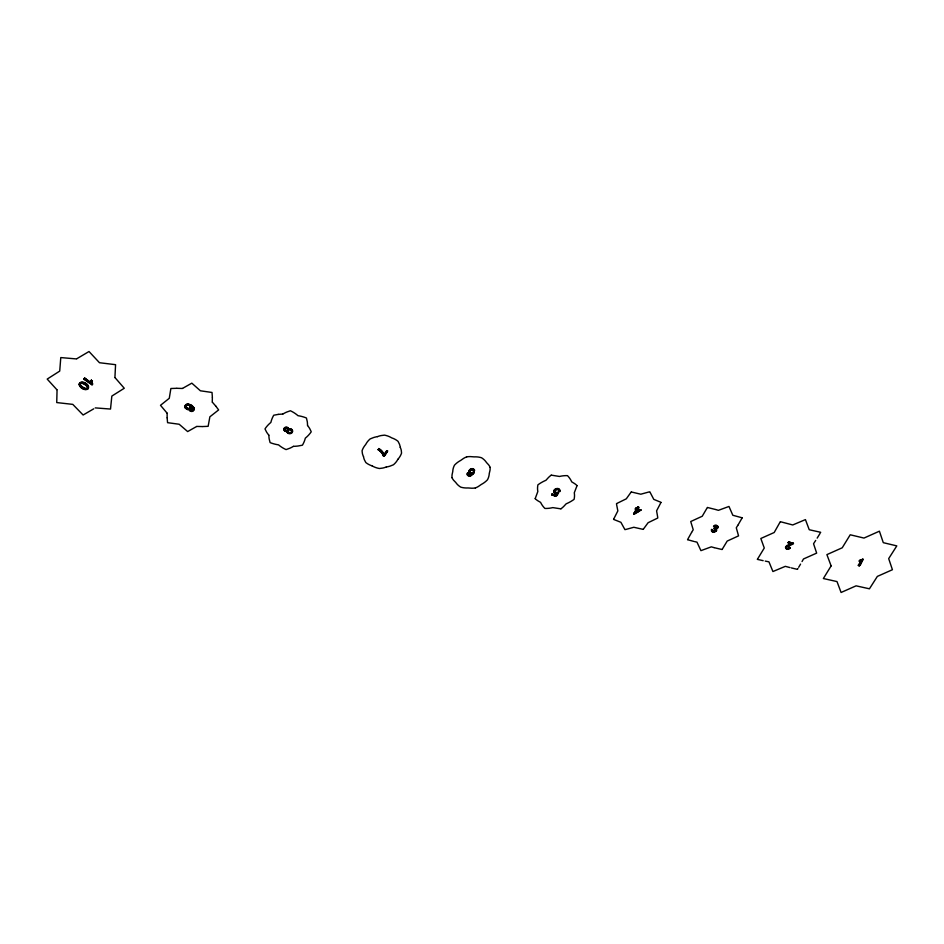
<?xml version="1.0" encoding="UTF-8"?>
<svg xmlns="http://www.w3.org/2000/svg" width="944" height="944" viewBox="0 0 944 944"><rect width="100%" height="100%" fill="white"/><g stroke="black" fill="none" stroke-linecap="round" stroke-linejoin="round"><path stroke-width="1.42" d="M191.077 406.616A2.726 2.266 3.8 0 1 190.877 408.646A3.092 2.572 3.8 0 1 190.393 409.13A2.667 2.218 3.8 0 1 189.437 409.613A3.092 2.572 3.8 0 1 188.859 409.72A2.915 2.431 3.8 0 1 187.655 409.637L185.484 408.315A2.997 2.49 3.8 0 1 185.059 407.607A3.127 2.608 3.8 0 1 184.93 406.84A2.832 2.36 3.8 0 1 185.071 406.097L185.508 405.413A3.21 2.667 3.8 0 1 186.936 404.48A3.127 2.608 3.8 0 1 188.304 404.303L190.983 405.271A15.293 12.673 3.8 0 1 192.069 405.944L194.169 408.28A3.033 2.525 3.6 0 1 194.039 409.908L192.93 411.088A2.443 2.03 3.5 0 1 191.337 411.466C188.293 409.071 198.346 409.46 190.664 409.944M191.054 406.545L191.066 406.191A2.726 2.266 3.8 0 1 190.889 408.292A3.08 2.572 3.8 0 1 190.405 408.787A2.667 2.218 3.8 0 1 189.449 409.259M167.147 413.142L167.135 417.708M57.065 389.848L56.734 402.569L72.782 404.374L83.119 415.006L93.751 408.811M212.258 402.109L212.365 397.518M114.92 377.576L115.569 364.679L99.474 362.72L89.019 351.522L76.901 358.673M92.028 384.81L92.571 383.948L92.028 384.81L83.815 379.181L84.63 378.037L90.99 382.78L84.63 378.037M91.297 380.373L92.276 381.034L91.297 380.373A7.835 6.455 9.3 0 0 90.99 382.78M535.224 498.562L537.832 491.517A24.638 19.741 -19.9 0 1 537.915 484.838A32.285 25.653 -19.3 0 1 545.927 480.295L548.488 477.487A30.409 24.237 -20.1 0 1 551.178 475.151M577.008 485.735L574.282 492.78A24.52 19.553 -19.1 0 1 574.082 499.364A32.686 26.29 -19.7 0 1 566.152 503.825L563.627 506.539A29.913 23.978 -18.8 0 1 560.996 508.781M469.003 471.445L469.451 470.501A3.434 2.808 -15.2 0 1 470.737 469.369L470.914 469.298A2.62 2.148 -15.2 0 1 473.215 469.192L474.112 469.711M712.484 529.56C711.481 532.027 715.871 531.519 715.552 529.419C716.036 532.935 711.941 531.153 711.516 529.537C710.466 532.888 716.484 532.522 716.567 529.608C718.065 531.378 710.336 534.375 711.564 529.431M613.624 519.235L617.848 510.893L616.597 504.533A40.993 31.931 -23.9 0 1 616.538 503.612L626.297 498.821L631.206 491.966M660.953 502.503L656.587 510.846L657.697 517.123A40.568 31.482 -21.6 0 1 657.72 518.032L648.091 522.728L643.277 529.289M468.366 474.608A2.159 1.77 -15.1 0 1 468.566 473.77L467.481 473.074L467.233 473.864A2.254 1.841 -15 0 0 467.717 475.186L469.333 475.894A2.584 2.112 -15 0 0 470.242 475.87L473.274 473.723L474.561 470.218M467.481 473.074L467.315 474.207A2.254 1.841 -15 0 0 467.811 475.54L469.428 476.248A2.584 2.112 -15 0 0 470.336 476.224L473.982 473.192L474.466 469.982A2.679 2.183 -15.2 0 0 474.006 469.369L473.121 468.838A2.62 2.148 -15.2 0 0 470.808 468.932L470.643 469.026A3.434 2.808 -15.2 0 0 469.357 470.159L468.908 471.091A2.608 2.136 -15.2 0 0 468.885 471.988A2.844 2.325 -15.2 0 0 469.062 472.401A2.395 1.971 -15.1 0 0 469.64 473.038L470.053 473.274A2.608 2.136 -15.2 0 0 471.363 473.487A2.49 2.041 -15.2 0 0 472.319 473.251L470.537 475.328L468.436 474.726L470.442 474.974L472.484 473.18M687.621 539.52L691.563 532.475M742.078 517.985L737.996 525.065M802.034 561.55L803.497 558.966L816.654 553.113L813.551 543.732L815.699 540.428M757.489 559.167L764.274 548.027L760.829 538.493L774.198 532.51L780.299 521.702M800.559 564.111L798.683 567.273M691.704 532.239L693.226 529.749L690.725 521.536L702.242 516.238L707.375 507.471M797.55 569.161L797.928 568.524M820.171 533.23L817.162 538.115M788.11 542.658C797.078 543.874 786.34 544.771 788.582 541.903L793.338 543.39L788.582 541.903M788.311 543.001L788.771 542.245M637.731 506.857L638.64 507.14L637.648 508.745L640.976 510.102L634.474 514.126L633.743 513.89L636.421 509.559L635.43 509.241L635.749 508.143C637.601 510.185 638.592 504.58 636.74 508.462M635.43 509.241L635.749 508.143M633.743 513.89L636.28 509.217L635.288 508.899M737.854 525.301L736.285 527.779L738.55 535.873L727.187 541.077L722.172 549.384M635.312 512.509L637.176 509.5C645.79 510.326 627.205 515.743 639.477 510.232M635.454 512.863L637.176 509.5M640.976 510.102L637.79 509.099L638.64 507.14M633.589 513.548L640.823 509.76M859.193 560.925A6.278 4.449 -28.6 0 0 861.4 560.417L861.624 560.76A6.278 4.449 -28.6 0 1 859.406 561.267L859.654 560.205A5.086 3.611 -28.6 0 0 862.592 559.131M859.394 561.291L859.866 560.547A5.086 3.611 -28.6 0 0 862.804 559.473M863.312 559.568C862.556 557.68 861.518 564.925 859.359 565.822L858.32 565.291L861.4 560.417M858.533 565.633L861.624 560.76M859.359 565.822L863.099 559.226M558.541 493.11C557.326 491.022 559.06 495.506 555.556 496.284L551.851 494.892L552.24 493.759C554.399 497.901 559.143 490.88 555.214 494.868M551.851 494.892L552.24 493.759M190.074 411.124L190.747 410.321M378.898 448.577L378.308 449.792L378.898 448.577A13.31 11.033 -8.9 0 1 383.83 454.418M386.474 451.02C376.101 465.014 395.088 440.577 384.137 456.282L383.382 455.905A14.75 12.213 -8.8 0 0 380.172 451.256M384.137 456.282L387.406 451.492M791.709 543.862A4.059 2.974 -27.2 0 1 790.706 544.334L786.435 546.316L785.986 548.676L788.087 549.302L790.045 548.322L789.373 547.272L790.187 547.579L789.302 548.464L786.942 548.901L785.467 547.284L786.706 545.608L790.517 543.992A4.059 2.974 -27.2 0 0 791.509 543.52M714.065 528.546C713.015 527.637 716.909 529.726 714.242 528.888M713.511 526.363C715.788 522.811 720.626 527.838 716.449 528.817C720.756 525.194 714.112 524.793 713.676 526.705M555.556 496.284L558.411 492.756M83.815 379.181L84.571 378.391M182.676 388.326L191.833 383.158L200.399 390.792L212.022 392.468L212.365 397.282M196.588 426.511L187.655 431.573L179.171 424.245L167.572 422.676L167.135 417.932M472.578 473.534L472.413 473.605A2.49 2.041 -15.2 0 1 470.171 473.64M715.918 528.534L716.154 528.923M278.22 414.404L273.736 415.218A33.96 28.509 -4.1 0 0 270.869 422.428A32.533 27.093 -3.6 0 0 264.981 428.906L266.574 432.057A31.341 26.385 -3.3 0 0 268.78 435.09M202.476 426.558L208.14 426.322L209.875 416.811L218.63 409.92L215.834 406.156M202.205 426.558L196.765 426.428M176.67 388.303L170.876 388.503L169.271 398.297L160.504 405.306L166.958 413M176.953 388.303L182.511 388.48M560.866 508.851L552.795 507.612A24.65 19.765 -19.2 0 1 544.9 508.438A32.45 25.901 -20.2 0 1 540.593 502.385L537.691 500.686A30.645 24.627 -19.9 0 1 535.189 498.692M551.331 475.151L559.497 476.46A24.509 19.529 -19.7 0 1 567.486 475.646A32.509 26.031 -18.7 0 1 571.734 481.865L574.684 483.647A30.302 24.096 -19.1 0 1 577.044 485.605M95.25 407.891L110.519 409.059L111.84 396.079L124.266 388.255L115.156 377.789M76.547 358.932L60.782 357.575L59.72 371.098L47.2 379.087L56.817 389.648M82.069 383.323L83.745 383.937A15.576 12.685 9.8 0 1 86.01 385.447L87.438 386.957M711.729 529.773L712.661 529.903M643.159 529.383L633.825 527.271L626.014 529.407A41.147 32.32 -22.5 0 1 624.916 529.608L620.892 522.303L613.565 519.389M631.383 491.989L640.799 494.208L648.717 492.036A40.415 31.105 -23 0 1 649.838 491.836L653.779 499.364L661.012 502.35M765.265 561.102L768.947 561.833L772.924 571.533L785.325 566.341L789.963 567.568M722.054 549.526L714.289 547.685M763.153 560.665L757.371 559.379M707.575 507.506L715.422 509.465M797.409 569.35L791.332 567.91M858.32 565.291L859.146 565.48M694.524 541.585L696.979 542.139L700.932 550.647L711.316 546.847L714.03 547.614M780.535 521.749L792.736 524.958L805.433 519.613L809.244 529.737L820.725 532.31M693.852 541.419L687.539 539.697M715.682 509.536L718.396 510.338L728.98 506.456L732.827 515.271L742.173 517.808M637.884 507.199L638.781 507.494M635.902 508.497L636.893 508.804M637.33 509.843L639.619 510.574M467.575 473.428L468.531 473.758M552.37 494.113L555.343 495.222M551.733 494.55L555.426 495.93M190.086 410.77L191.349 411.112A2.431 2.03 3.5 0 0 192.942 410.746L194.051 409.554A3.033 2.525 3.6 0 0 194.169 407.938L192.08 405.601A15.281 12.673 3.8 0 0 190.995 404.929L188.34 403.973A3.127 2.608 3.8 0 0 186.912 404.103A3.198 2.667 3.8 0 0 185.508 405.059L185.083 405.755A2.832 2.36 3.8 0 0 184.941 406.486A3.127 2.608 3.8 0 0 185.071 407.253A2.997 2.49 3.8 0 0 185.496 407.973L187.667 409.295A2.915 2.431 3.8 0 0 188.871 409.366M470.147 473.617L469.734 473.392A2.407 1.971 -15.1 0 1 469.156 472.755A2.844 2.325 -15.2 0 1 469.003 472.342M384.066 455.928L383.382 455.905M386.544 451.374L387.465 451.834M191.266 406.309L193.225 408.728L191.337 406.711M83.863 378.839L92.075 384.456M212.435 402.262L215.787 406.109M468.495 474.655L468.295 474.254A2.159 1.77 -15.1 0 1 468.472 473.416M87.485 386.615L86.081 385.093A15.564 12.673 9.8 0 0 83.804 383.583L82.128 382.969A1.864 1.522 10 0 0 80.264 384.833M80.37 384.81L81.798 386.356A16.154 13.299 9.9 0 0 84.063 387.854L85.739 388.468A1.794 1.463 9.7 0 0 87.591 386.58M288.557 429.024L288.581 429.367A2.395 2.006 -2.9 0 0 285.961 427.49A2.395 2.006 -2.9 0 0 283.991 430.016A2.395 2.006 -2.9 0 0 287.153 431.337M293.407 446.37A31.412 26.326 -2.1 0 1 289.796 448.235L286.067 449.592A32.698 27.47 -3.9 0 1 278.539 444.86A34.314 28.898 -2.6 0 1 270.102 442.606L269.182 438.936A34.692 29.016 -4.2 0 1 268.898 435.208M293.56 446.323A35.211 29.689 -3.2 0 0 298.009 446.016L302.41 445.202A34.173 28.521 -2.1 0 0 305.325 438.158A32.981 27.754 -2.5 0 0 311.249 431.774L309.738 428.647A31.14 25.913 -2.9 0 0 307.614 425.614M307.496 425.496A35.14 29.429 -1.9 0 0 307.284 421.732L306.434 418.003A33.819 28.131 -3.5 0 0 297.985 415.679A32.816 27.364 -2.3 0 0 290.386 410.758L286.575 412.127A31.058 25.972 -4 0 0 282.881 414.027M278.22 414.404A34.751 28.886 -3 0 1 282.74 414.121M386.155 467.032A19.033 15.824 -9.4 0 1 382.733 468.059L379.429 468.507A21.087 17.535 -9.8 0 1 372.137 465.888M386.297 466.997A21.098 17.558 -9.7 0 0 390.002 466.147L393.424 464.778A19.753 16.414 -9.5 0 0 397.884 459.303M397.884 459.303A21.122 17.594 -9.5 0 0 401.554 453.108L401.259 450.241A19.069 15.836 -9.6 0 0 400.268 447.397M400.221 447.279A21.039 17.511 -9.4 0 0 399.454 444.176L398.049 441.344A19.741 16.402 -9.7 0 0 391.725 437.886A21.11 17.547 -9.4 0 0 384.491 435.137L381.01 435.585A19.092 15.871 -9.8 0 0 377.517 436.624M377.388 436.671A21.004 17.44 -9.4 0 0 373.623 437.532L370.142 438.925A19.777 16.449 -9.7 0 0 365.694 444.518A21.075 17.499 -9.6 0 0 362.059 450.795L362.425 453.675A19.116 15.918 -9.5 0 0 363.475 456.518M363.523 456.636A20.98 17.429 -9.7 0 0 364.349 459.716L365.8 462.513A19.789 16.461 -9.4 0 0 372.137 465.876M475.233 487.989A22.809 18.679 -15.3 0 1 471.646 488.213L468.059 487.954A19.01 15.552 -15 0 1 460.743 487.139A21.039 17.204 -15.3 0 1 455.728 482.431L453.592 480.248A19.718 16.154 -15.1 0 1 452.034 477.758M475.363 487.954A19.588 16.013 -15 0 0 478.478 486.42L481.298 484.449A21.087 17.263 -15.2 0 0 487.482 479.776A18.974 15.505 -15.1 0 0 489.263 473.51L489.983 470.442A22.691 18.585 -14.9 0 0 490.113 467.422M490.113 467.304A19.671 16.072 -15.1 0 0 488.603 464.802L486.526 462.572A21.075 17.24 -14.9 0 0 481.534 457.757A18.986 15.529 -15.3 0 0 474.136 456.884L470.513 456.601A22.621 18.491 -14.9 0 0 466.879 456.813M466.737 456.837A19.694 16.119 -15.3 0 0 463.575 458.406L460.696 460.424A21.028 17.181 -15.1 0 0 454.477 465.191A19.01 15.564 -15.2 0 0 452.766 471.54L452.093 474.62A22.609 18.467 -15.3 0 0 452.023 477.652M82.081 383.24A1.864 1.522 9.9 0 0 80.216 385.176L81.739 386.698A16.154 13.299 9.9 0 0 84.016 388.208L85.68 388.81A1.794 1.463 9.7 0 0 87.544 386.934M91.037 382.426A7.835 6.455 9.3 0 1 91.391 380.031M92.5 383.972A6.348 5.227 9.3 0 1 92.429 380.727M92.453 384.314A6.348 5.227 9.3 0 1 92.382 381.069M189.284 409.342A3.08 2.572 3.8 0 1 188.717 409.448M288.498 428.906A2.808 2.348 -3.2 0 1 292.404 430.334A2.808 2.348 -3.2 0 1 289.973 433.343A2.808 2.348 -3.2 0 1 286.905 430.877M287.129 430.995A2.395 2.006 -2.9 0 1 283.955 429.662A2.395 2.006 -2.9 0 1 285.938 427.148A2.395 2.006 -2.9 0 1 288.675 429.013M288.522 429.26A2.808 2.348 -3.2 0 1 292.439 430.688A2.808 2.348 -3.2 0 1 290.009 433.697A2.808 2.348 -3.2 0 1 286.929 431.231M380.113 450.902A14.75 12.213 -8.8 0 1 383.347 455.551M378.237 449.45A12.272 10.172 -8.9 0 1 380.184 450.843M378.933 448.966A13.322 11.045 -8.9 0 1 383.889 454.772M378.308 449.804A12.272 10.172 -8.9 0 1 380.243 451.197M473.912 469.616A2.62 2.148 -15.2 0 1 474.36 470.218M469.062 472.401A2.49 2.041 -15.2 0 1 469.05 471.563M559.591 491.423A2.891 2.313 -19.5 0 0 555.886 488.768A2.997 2.395 -19.5 0 0 553.786 491.753A2.997 2.395 -19.5 0 0 556.818 493.441M556.016 489.122A2.891 2.313 -19.5 0 1 559.709 491.765M556.936 493.783A2.997 2.395 -19.5 0 1 553.904 492.095A2.997 2.395 -19.5 0 1 555.992 489.098M557.727 492.65A1.971 1.581 -19.5 0 1 555.131 491.659A1.971 1.581 -19.5 0 1 557.231 489.594A1.971 1.581 -19.5 0 1 558.895 491.505M557.609 492.308A1.971 1.581 -19.5 0 1 555.013 491.317A1.971 1.581 -19.5 0 1 557.102 489.252A1.971 1.581 -19.5 0 1 558.765 491.151M714.596 527.106A1.487 1.121 -25.3 0 1 717.015 526.504A1.487 1.121 -25.3 0 1 716.083 528.51M714.419 526.764A1.475 1.121 -25.3 0 1 716.85 526.162A1.475 1.121 -25.3 0 1 715.906 528.168M716.036 528.286A2.148 1.617 -25.3 0 1 714.891 528.274M715.859 527.932A2.148 1.617 -25.3 0 1 714.714 527.92M793.326 543.213A5.581 4.083 -27.2 0 1 789.939 544.759M793.526 543.555A5.581 4.083 -27.2 0 1 790.14 545.101M789.774 547.65A1.782 1.298 -27 0 1 786.871 548.57A1.782 1.298 -27 0 1 787.957 546.151A13.853 10.065 -26.9 0 1 790.128 545.337M789.585 547.308A1.782 1.298 -27 0 1 786.682 548.228A1.782 1.298 -27 0 1 787.768 545.797M787.768 545.833A13.841 10.065 -26.9 0 1 789.939 544.995M79.048 384.527C79.815 387.748 84.417 390.851 87.662 389.258C91.662 385.317 81.467 378.981 79.178 383.783C79.296 387.205 84.287 390.368 87.58 389.011C91.521 385.317 80.334 379.063 79.119 384.562M831.121 565.893L823.369 578.53L836.998 581.575L841.092 592.478L856.09 585.835L869.436 588.808L877.354 576.406L892.422 569.716L888.682 558.624L896.8 545.892L883.289 542.67L879.407 531.189L863.996 538.068L850.214 534.788L842.237 547.78L826.897 554.624L831.121 565.893M559.509 491.399L558.506 491.116L559.509 491.399M187.006 408.422A2.171 1.805 3.8 0 0 190.393 407.135A2.171 1.805 3.8 0 0 187.301 405.306A2.171 1.805 3.8 0 0 187.006 408.422M187.018 408.079A2.171 1.805 3.8 0 0 190.405 406.793A2.171 1.805 3.8 0 0 187.313 404.964A2.171 1.805 3.8 0 0 187.018 408.079M288.947 432.871A1.947 1.628 -3.2 0 0 291.79 431.29A1.947 1.628 -3.2 0 0 288.793 430.039A1.947 1.628 -3.2 0 0 288.947 432.871M288.923 432.517A1.947 1.628 -3.2 0 0 291.767 430.948A1.947 1.628 -3.2 0 0 288.758 429.697A1.947 1.628 -3.2 0 0 288.923 432.517M285.501 430.582A1.534 1.286 -2.9 0 0 287.778 429.378A1.534 1.286 -2.9 0 0 285.442 428.352A1.534 1.286 -2.9 0 0 285.501 430.582M285.477 430.228A1.534 1.286 -2.9 0 0 287.743 429.036A1.534 1.286 -2.9 0 0 285.407 427.998A1.534 1.286 -2.9 0 0 285.477 430.228M471.233 473.05A1.971 1.605 -15.2 0 0 473.794 470.997A1.971 1.605 -15.2 0 0 470.608 470.336A1.971 1.605 -15.2 0 0 471.233 473.05M471.139 472.708A1.971 1.605 -15.2 0 0 473.699 470.655A1.971 1.605 -15.2 0 0 470.513 469.982A1.971 1.605 -15.2 0 0 471.139 472.708"/></g></svg>
